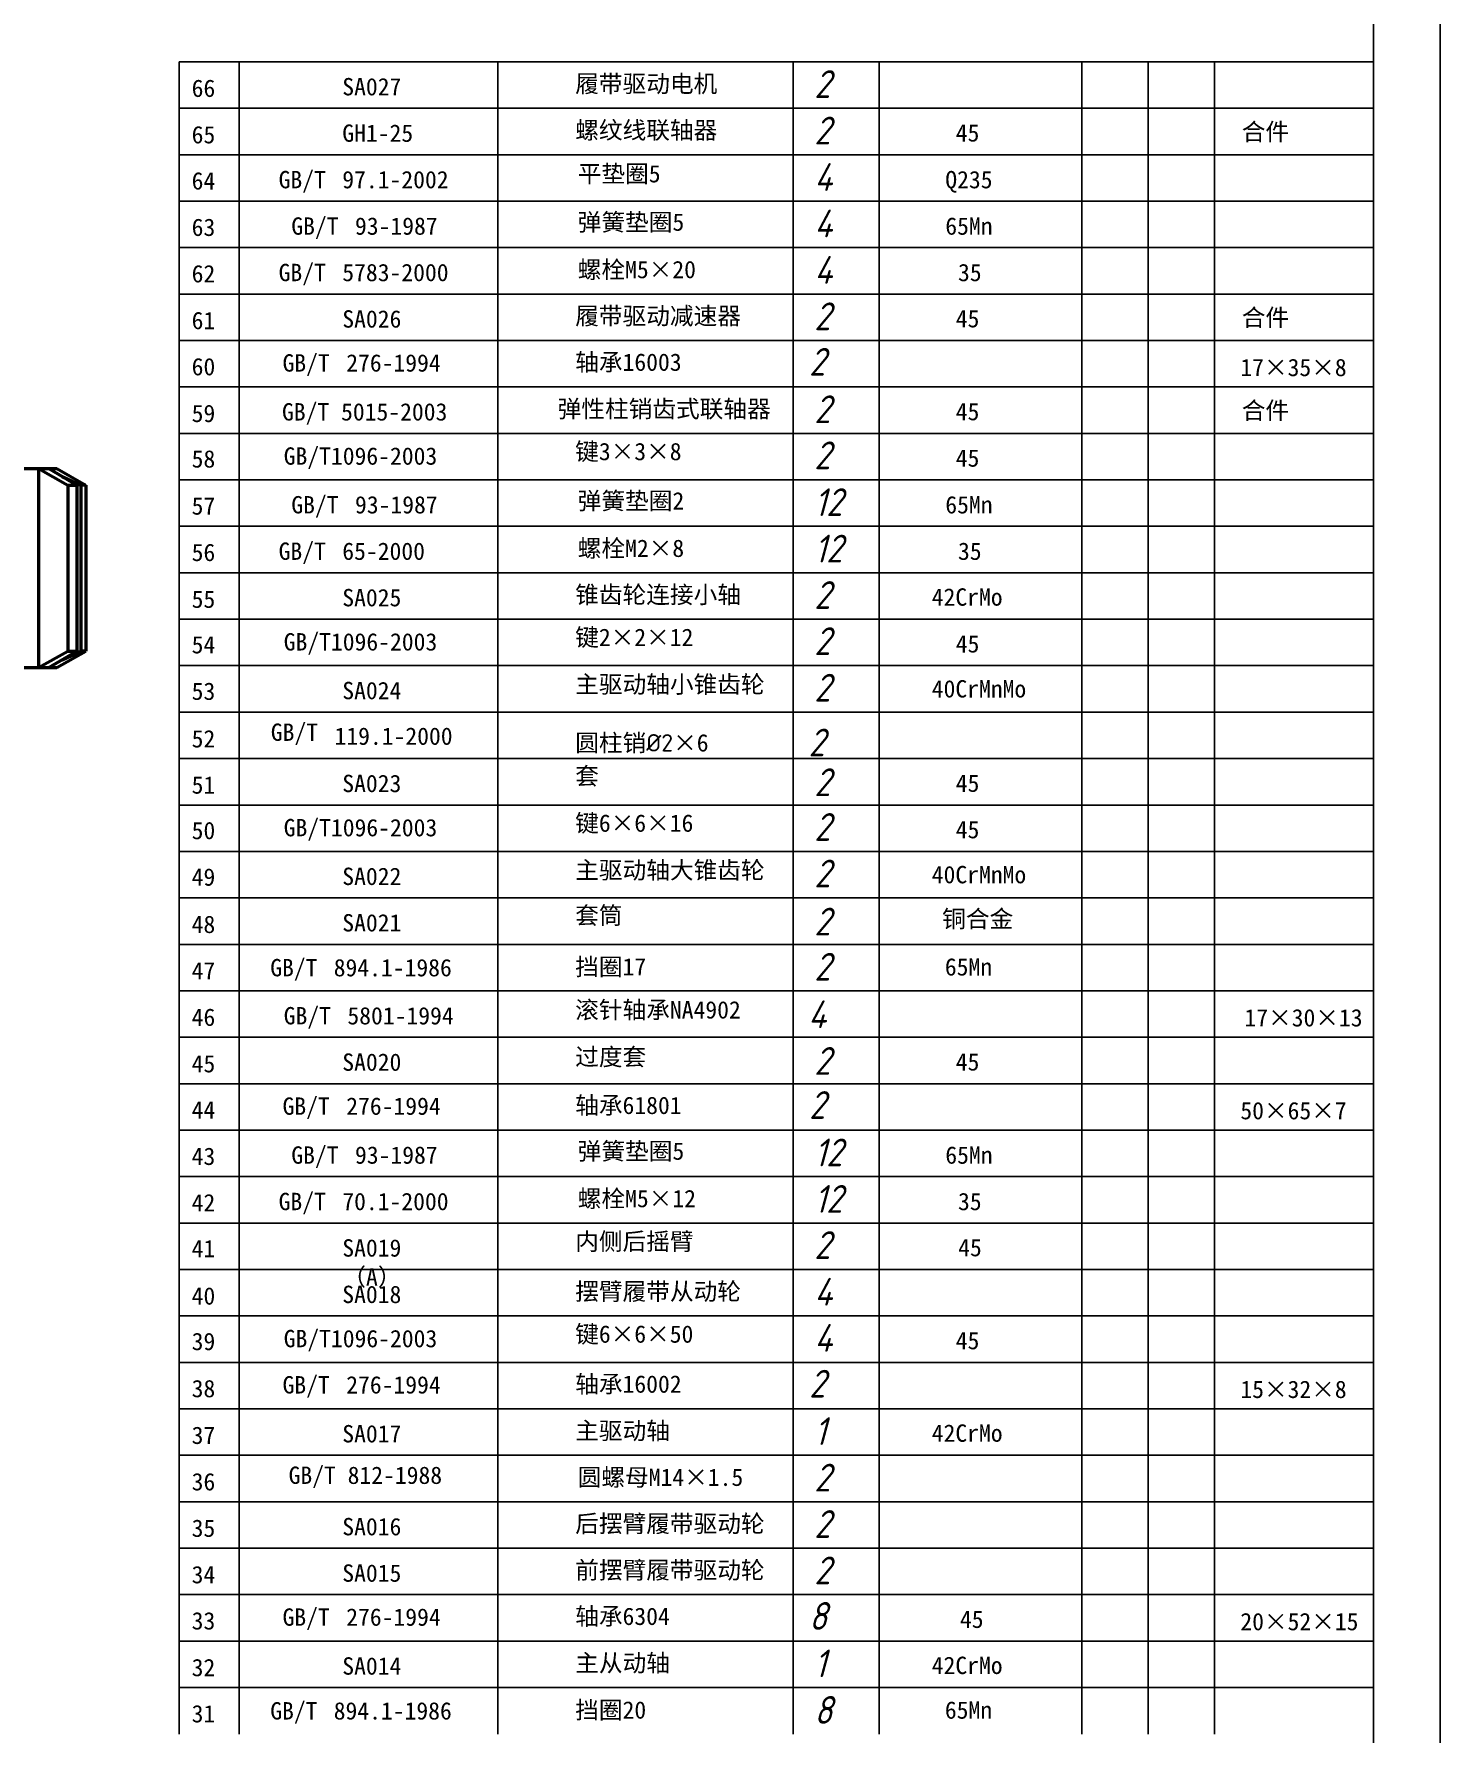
# Model space of a CAD drawing. Header units: millimetres. Extents: x -1896 to -707, y -189 to 652.
# Drawn here: x -919.2 to -707.3, y 100.8 to 357 of the extents above; entities that cross this region are included whole.
import ezdxf

# ---------------------------------------------------------------- set-up
doc = ezdxf.new("R2010")
doc.units = ezdxf.units.MM
doc.header["$LTSCALE"] = 10
doc.layers.add('1轮廓实线层', color=7, linetype='Continuous', lineweight=50)
doc.layers.add('6文字层', color=7, linetype='Continuous')
doc.styles.add('5', font='gbeitc.shx', dxfattribs={"height": 5, "bigfont": 'gbcbig.shx'})
doc.styles.add('8', font='gbeitc.shx', dxfattribs={"height": 8, "bigfont": 'gbcbig.shx'})

# ---------------------------------------------------------------- blocks, each defined once
blk = doc.blocks.new('明细2')
at = {"layer": '6文字层'}
for p, q in [((180, 7), (0, 7)), ((0, 7), (0, 0)), ((9, 7), (9, 0)), ((48, 7), (48, 0)), ((92.5, 7), (92.5, 0)), ((105.5, 7), (105.5, 0)), ((136, 7), (136, 0)), ((146, 7), (146, 0)), ((156, 7), (156, 0)), ((180, 7), (180, 0))]:
    blk.add_line(p, q, dxfattribs=at)

msp = doc.modelspace()

# ---------------------------------------------------------------- linework, layer by layer
at = {"color": 1}
msp.add_line((-707.3161, 651.8437), (-707.3161, -189.1563), dxfattribs=at)
msp.add_line((-717.3161, 641.8437), (-717.3161, -179.1563))
at = {"layer": '1轮廓实线层'}
for p, q in [((-1069.3101, 291.5431), (-915.796, 291.5431)), ((-918.5561, 291.5431), (-918.5561, 261.5431)), ((-918.5561, 291.5431), (-918.5561, 261.5431)), ((-918.5561, 291.5431), (-914.1191, 289.0431)), ((-916.9571, 291.5431), (-912.7427, 289.0431)), ((-915.796, 291.5431), (-911.3936, 289.0431)), ((-914.9846, 290.373), (-912.138, 289.0431)), ((-914.1191, 289.0431), (-912.7427, 289.0431)), ((-914.1191, 289.0431), (-914.1191, 264.0431)), ((-912.7427, 289.0431), (-912.7427, 264.0431)), ((-911.3936, 289.0431), (-912.138, 289.0431)), ((-912.138, 289.0431), (-912.138, 264.0431)), ((-911.3936, 289.0431), (-911.3936, 264.0431)), ((-918.5561, 261.5431), (-914.1191, 264.0431)), ((-916.9571, 261.5431), (-912.7427, 264.0431)), ((-915.796, 261.5431), (-911.3936, 264.0431)), ((-914.9846, 262.7132), (-912.138, 264.0431)), ((-914.1191, 264.0431), (-912.7427, 264.0431)), ((-911.3936, 264.0431), (-912.138, 264.0431)), ((-1083.7951, 261.5431), (-915.796, 261.5431))]:
    msp.add_line(p, q, dxfattribs=at)

# ---------------------------------------------------------------- block references
at = {"layer": '6文字层'}
for p in [(-897.3161, 345.8437), (-897.3161, 338.8437), (-897.3161, 331.8437), (-897.3161, 324.8437), (-897.3161, 317.8437), (-897.3161, 310.8437), (-897.3161, 303.8437), (-897.3161, 296.8437), (-897.3161, 289.8437), (-897.3161, 282.8437), (-897.3161, 275.8437), (-897.3161, 268.8437), (-897.3161, 261.8437), (-897.3161, 254.8437), (-897.3161, 247.8437), (-897.3161, 240.8437), (-897.3161, 233.8437), (-897.3161, 226.8437), (-897.3161, 219.8437), (-897.3161, 212.8437), (-897.3161, 205.8437), (-897.3161, 198.8437), (-897.3161, 191.8437), (-897.3161, 184.8437), (-897.3161, 177.8437), (-897.3161, 170.8437), (-897.3161, 163.8437), (-897.3161, 156.8437), (-897.3161, 149.8437), (-897.3161, 142.8437), (-897.3161, 135.8437), (-897.3161, 128.8437), (-897.3161, 121.8437), (-897.3161, 114.8437), (-897.3161, 107.8437), (-897.3161, 100.8437)]:
    msp.add_blockref('明细2', p, dxfattribs=at)

# ---------------------------------------------------------------- texts
at = {"layer": '6文字层', "lineweight": -2, "style": '5'}
for s, insert, char_height, attachment_point in [('{\\fSimSun|b0|i0|c134|p54;履带驱动电机}', (-837.6501, 350.857), 2.616279, 1), ('{\\fSimSun|b0|i0|c134|p2;66}', (-895.4547, 350.1686), 2.616279, 1), ('{\\fSimSun|b0|i0|c134|p54;螺纹线联轴器}', (-837.6501, 343.857), 2.616279, 1), ('{\\fSimSun|b0|i0|c0;45}', (-780.2942, 343.4411), 2.616279, 1), ('{\\fSimSun|b0|i0|c134|p54;合件}', (-737.193, 343.6116), 2.616279, 1), ('{\\fSimSun|b0|i0|c134|p2;65}', (-895.4547, 343.1686), 2.616279, 1), ('{\\fSimSun|b0|i0|c134|p2;64}', (-895.4547, 336.2132), 2.616279, 1), ('{\\fSimSun|b0|i0|c0;GB/T}', (-882.3493, 336.396), 2.616279, 1), ('{\\fSimSun|b0|i0|c0;97.1-2002}', (-872.7501, 336.396), 2.616279, 1), ('{\\fSimSun|b0|i0|c134|p2;平垫圈5}', (-837.2685, 337.2867), 2.616279, 1), ('{\\fSimSun|b0|i0|c0;Q235}', (-781.8717, 336.396), 2.616279, 1), ('{\\fSimSun|b0|i0|c134|p2;63}', (-895.4547, 329.2157), 2.616279, 1), ('{\\fSimSun|b0|i0|c0;GB/T}', (-880.4354, 329.3984), 2.616279, 1), ('{\\fSimSun|b0|i0|c0;93-1987}', (-870.8363, 329.3984), 2.616279, 1), ('{\\fSimSun|b0|i0|c134|p2;弹簧垫圈5}', (-837.2685, 329.9922), 2.616279, 1), ('{\\fSimSun|b0|i0|c0;65Mn}', (-781.8717, 329.3984), 2.616279, 1), ('{\\fSimSun|b0|i0|c134|p2;螺栓M5×20}', (-837.2685, 322.8462), 2.616279, 1), ('{\\fSimSun|b0|i0|c134|p2;62}', (-895.4547, 322.2181), 2.616279, 1), ('{\\fSimSun|b0|i0|c0;GB/T}', (-882.3493, 322.4008), 2.616279, 1), ('{\\fSimSun|b0|i0|c134|p2;5783-2000}', (-872.7501, 322.4008), 2.616279, 1), ('{\\fSimSun|b0|i0|c0;35}', (-779.9578, 322.4008), 2.616279, 1), ('{\\fSimSun|b0|i0|c134|p2;61}', (-895.4547, 315.1686), 2.616279, 1), ('{\\fSimSun|b0|i0|c134|p54;履带驱动减速器}', (-837.6501, 315.857), 2.616279, 1), ('{\\fSimSun|b0|i0|c0;45}', (-780.2942, 315.4411), 2.616279, 1), ('{\\fSimSun|b0|i0|c134|p54;合件}', (-737.193, 315.6116), 2.616279, 1), ('{\\fSimSun|b0|i0|c134|p2;60}', (-895.4547, 308.2108), 2.616279, 1), ('{\\fSimSun|b0|i0|c0;GB/T}', (-881.7587, 308.773), 2.616279, 1), ('{\\fSimSun|b0|i0|c0;276-1994}', (-872.1595, 308.773), 2.616279, 1), ('{\\fSimSun|b0|i0|c134|p54;轴承16003}', (-837.6501, 308.8894), 2.616279, 1), ('{\\fSimSun|b0|i0|c134|p2;17×35×8}', (-737.4049, 308.092), 2.616279, 1), ('{\\fSimSun|b0|i0|c134|p2;59}', (-895.4547, 301.1686), 2.616279, 1), ('{\\fSimSun|b0|i0|c134|p54;弹性柱销齿式联轴器}', (-840.2979, 301.857), 2.616279, 1), ('{\\fSimSun|b0|i0|c0;45}', (-780.2942, 301.4411), 2.616279, 1), ('{\\fSimSun|b0|i0|c134|p54;合件}', (-737.193, 301.6116), 2.616279, 1), ('{\\fSimSun|b0|i0|c0|p2;GB/T1096-2003}', (-881.5792, 294.7401), 2.616279, 1), ('{\\fSimSun|b0|i0|c134|p54;键3\\fSimSun|b0|i0|c134|p2;×\\fSimSun|b0|i0|c134|p54;3\\fSimSun|b0|i0|c134|p2;×\\fSimSun|b0|i0|c134|p54;8}', (-837.6501, 295.424), 2.6162791, 1), ('{\\fSimSun|b0|i0|c134|p2;58}', (-895.4547, 294.3098), 2.616279, 1), ('{\\fSimSun|b0|i0|c0;45}', (-780.2942, 294.4411), 2.616279, 1), ('{\\fSimSun|b0|i0|c134|p2;57}', (-895.4547, 287.2157), 2.616279, 1), ('{\\fSimSun|b0|i0|c0;GB/T}', (-880.4354, 287.3984), 2.616279, 1), ('{\\fSimSun|b0|i0|c0;93-1987}', (-870.8363, 287.3984), 2.616279, 1), ('{\\fSimSun|b0|i0|c134|p2;弹簧垫圈2}', (-837.2685, 287.9922), 2.616279, 1), ('{\\fSimSun|b0|i0|c0;65Mn}', (-781.8717, 287.3984), 2.616279, 1), ('{\\fSimSun|b0|i0|c134|p2;56}', (-895.4547, 280.2181), 2.616279, 1), ('{\\fSimSun|b0|i0|c0;GB/T}', (-882.3493, 280.4008), 2.616279, 1), ('{\\fSimSun|b0|i0|c134|p2;65-2000}', (-872.7501, 280.4008), 2.616279, 1), ('{\\fSimSun|b0|i0|c134|p2;螺栓M2×8}', (-837.2685, 280.8462), 2.616279, 1), ('{\\fSimSun|b0|i0|c0;35}', (-779.9578, 280.4008), 2.616279, 1), ('{\\fSimSun|b0|i0|c134|p54;锥齿轮连接小轴}', (-837.6501, 273.857), 2.616279, 1), ('{\\fSimSun|b0|i0|c134|p2;55}', (-895.4547, 273.1686), 2.616279, 1), ('{\\fSimSun|b0|i0|c0;42CrMo}', (-783.9126, 273.4941), 2.616279, 1), ('{\\fSimSun|b0|i0|c0|p2;GB/T1096-2003}', (-881.5792, 266.7401), 2.616279, 1), ('{\\fSimSun|b0|i0|c134|p54;键2\\fSimSun|b0|i0|c134|p2;×\\fSimSun|b0|i0|c134|p54;2\\fSimSun|b0|i0|c134|p2;×\\fSimSun|b0|i0|c134|p54;12}', (-837.6501, 267.424), 2.6162791, 1), ('{\\fSimSun|b0|i0|c134|p2;54}', (-895.4547, 266.3098), 2.616279, 1), ('{\\fSimSun|b0|i0|c0;45}', (-780.2942, 266.4411), 2.616279, 1), ('{\\fSimSun|b0|i0|c134|p2;53}', (-895.4547, 259.2999), 2.616279, 1), ('{\\fSimSun|b0|i0|c134|p54;主驱动轴小锥齿轮}', (-837.6501, 260.3446), 2.616279, 1), ('{\\fSimSun|b0|i0|c0|p2;4\\fSimSun|b0|i0|c134|p2;0\\fSimSun|b0|i0|c0|p2;Cr\\fSimSun|b0|i0|c134|p2;Mn\\fSimSun|b0|i0|c0|p2;Mo}', (-783.9126, 259.6607), 2.6162791, 1), ('{\\fSimSun|b0|i0|c134|p2;52}', (-895.4547, 252.1338), 2.616279, 1), ('{\\fSimSun|b0|i0|c0;GB/T}', (-883.5231, 249.8701), 2.616279, 7), ('{\\fSimSun|b0|i0|c0;119.1-2000}', (-873.9239, 249.8701), 2.616279, 7), ('{\\fSimSun|b0|i0|c134|p54;圆柱销\\fISOCPEUR|b0|i0|c134|p34;%%C2\\fSimSun|b0|i0|c134|p2;×6}', (-837.6501, 248.6205), 2.616279, 7), ('{\\fSimSun|b0|i0|c134|p54;套}', (-837.6501, 246.5197), 2.616279, 1), ('{\\fSimSun|b0|i0|c134|p2;51}', (-895.4547, 245.1686), 2.616279, 1), ('{\\fSimSun|b0|i0|c0;45}', (-780.2942, 245.4411), 2.616279, 1), ('{\\fSimSun|b0|i0|c134|p2;50}', (-895.4547, 238.3098), 2.616279, 1), ('{\\fSimSun|b0|i0|c0|p2;GB/T1096-2003}', (-881.5792, 238.7401), 2.616279, 1), ('{\\fSimSun|b0|i0|c134|p54;键6\\fSimSun|b0|i0|c134|p2;×\\fSimSun|b0|i0|c134|p54;6\\fSimSun|b0|i0|c134|p2;×\\fSimSun|b0|i0|c134|p54;16}', (-837.6501, 239.424), 2.6162791, 1), ('{\\fSimSun|b0|i0|c0;45}', (-780.2942, 238.4411), 2.616279, 1), ('{\\fSimSun|b0|i0|c134|p2;49}', (-895.4547, 231.2999), 2.616279, 1), ('{\\fSimSun|b0|i0|c134|p54;主驱动轴大锥齿轮}', (-837.6501, 232.3446), 2.616279, 1), ('{\\fSimSun|b0|i0|c0|p2;4\\fSimSun|b0|i0|c134|p2;0\\fSimSun|b0|i0|c0|p2;Cr\\fSimSun|b0|i0|c134|p2;Mn\\fSimSun|b0|i0|c0|p2;Mo}', (-783.9126, 231.6607), 2.6162791, 1), ('{\\fSimSun|b0|i0|c134|p54;套筒}', (-837.6501, 225.5197), 2.616279, 1), ('{\\fSimSun|b0|i0|c134|p2;48}', (-895.4547, 224.1686), 2.616279, 1), ('{\\fSimSun|b0|i0|c134|p54;铜合金}', (-782.3426, 224.9998), 2.616279, 1), ('{\\fSimSun|b0|i0|c0;GB/T}', (-883.6127, 217.6411), 2.616279, 1), ('{\\fSimSun|b0|i0|c134|p54;挡圈17}', (-837.6501, 217.7717), 2.616279, 1), ('{\\fSimSun|b0|i0|c134|p2;47}', (-895.4547, 217.176), 2.616279, 1), ('{\\fSimSun|b0|i0|c134|p2;894.1-1986}', (-874.0434, 217.6411), 2.616279, 1), ('{\\fSimSun|b0|i0|c0;65Mn}', (-781.9389, 217.7608), 2.616279, 1), ('{\\fSimSun|b0|i0|c134|p2;46}', (-895.4547, 210.1735), 2.616279, 1), ('{\\fSimSun|b0|i0|c0;GB/T}', (-881.5792, 210.3946), 2.616279, 1), ('{\\fSimSun|b0|i0|c134|p2;5801-1994}', (-871.98, 210.3946), 2.616279, 1), ('{\\fSimSun|b0|i0|c134|p54;滚针轴承NA4902}', (-837.6501, 211.2822), 2.616279, 1), ('{\\fSimSun|b0|i0|c134|p2;17×30×13}', (-736.7839, 210.0892), 2.616279, 1), ('{\\fSimSun|b0|i0|c134|p2;45}', (-895.4547, 203.1686), 2.616279, 1), ('{\\fSimSun|b0|i0|c134|p54;过度套}', (-837.6501, 204.1969), 2.616279, 1), ('{\\fSimSun|b0|i0|c0;45}', (-780.2942, 203.4411), 2.616279, 1), ('{\\fSimSun|b0|i0|c134|p54;轴承61801}', (-837.6501, 196.8894), 2.616279, 1), ('{\\fSimSun|b0|i0|c0;GB/T}', (-881.7587, 196.773), 2.616279, 1), ('{\\fSimSun|b0|i0|c0;276-1994}', (-872.1595, 196.773), 2.616279, 1), ('{\\fSimSun|b0|i0|c134|p2;50×65×7}', (-737.4049, 196.092), 2.616279, 1), ('{\\fSimSun|b0|i0|c0;GB/T}', (-880.4354, 189.3984), 2.616279, 1), ('{\\fSimSun|b0|i0|c134|p2;弹簧垫圈5}', (-837.2685, 189.9922), 2.616279, 1), ('{\\fSimSun|b0|i0|c134|p2;43}', (-895.4547, 189.2157), 2.616279, 1), ('{\\fSimSun|b0|i0|c0;93-1987}', (-870.8363, 189.3984), 2.616279, 1), ('{\\fSimSun|b0|i0|c0;65Mn}', (-781.8717, 189.3984), 2.616279, 1), ('{\\fSimSun|b0|i0|c134|p2;42}', (-895.4547, 182.2181), 2.616279, 1), ('{\\fSimSun|b0|i0|c0;GB/T}', (-882.3493, 182.4008), 2.616279, 1), ('{\\fSimSun|b0|i0|c134|p2;70.1-2000}', (-872.7501, 182.4008), 2.616279, 1), ('{\\fSimSun|b0|i0|c134|p2;螺栓M5×12}', (-837.2685, 182.8462), 2.616279, 1), ('{\\fSimSun|b0|i0|c0;35}', (-779.9578, 182.4008), 2.616279, 1), ('{\\fSimSun|b0|i0|c134|p54;内侧后摇臂}', (-837.6501, 176.3867), 2.616279, 1), ('{\\fSimSun|b0|i0|c134|p2;41}', (-895.4547, 175.3024), 2.616279, 1), ('{\\fSimSun|b0|i0|c134|p2;45}', (-779.9342, 175.4509), 2.616279, 1), ('{\\fSimSun|b0|i0|c134|p54;摆臂履带从动轮}', (-837.6501, 168.857), 2.616279, 1), ('{\\fSimSun|b0|i0|c134|p2;40}', (-895.4547, 168.1686), 2.616279, 1), ('{\\fSimSun|b0|i0|c0|p2;GB/T1096-2003}', (-881.5792, 161.7401), 2.616279, 1), ('{\\fSimSun|b0|i0|c134|p54;键6\\fSimSun|b0|i0|c134|p2;×\\fSimSun|b0|i0|c134|p54;6\\fSimSun|b0|i0|c134|p2;×\\fSimSun|b0|i0|c134|p54;50}', (-837.6501, 162.424), 2.6162791, 1), ('{\\fSimSun|b0|i0|c134|p2;39}', (-895.4547, 161.3098), 2.616279, 1), ('{\\fSimSun|b0|i0|c0;45}', (-780.2942, 161.4411), 2.616279, 1), ('{\\fSimSun|b0|i0|c134|p2;38}', (-895.4547, 154.2108), 2.616279, 1), ('{\\fSimSun|b0|i0|c0;GB/T}', (-881.7587, 154.773), 2.616279, 1), ('{\\fSimSun|b0|i0|c0;276-1994}', (-872.1595, 154.773), 2.616279, 1), ('{\\fSimSun|b0|i0|c134|p54;轴承16002}', (-837.6501, 154.8894), 2.616279, 1), ('{\\fSimSun|b0|i0|c134|p2;15×32×8}', (-737.4049, 154.092), 2.616279, 1), ('{\\fSimSun|b0|i0|c134|p2;37}', (-895.4547, 147.1686), 2.616279, 1), ('{\\fSimSun|b0|i0|c134|p54;主驱动轴}', (-837.6501, 147.857), 2.616279, 1), ('{\\fSimSun|b0|i0|c0;42CrMo}', (-783.9126, 147.4941), 2.616279, 1), ('{\\fSimSun|b0|i0|c134|p2;圆螺母M14×1.5}', (-837.2685, 140.8462), 2.616279, 1), ('{\\fSimSun|b0|i0|c134|p2;36}', (-895.4547, 140.171), 2.616279, 1), ('{\\fSimSun|b0|i0|c134|p54;后摆臂履带驱动轮}', (-837.6501, 133.857), 2.616279, 1), ('{\\fSimSun|b0|i0|c134|p2;35}', (-895.4547, 133.1686), 2.616279, 1), ('{\\fSimSun|b0|i0|c134|p2;34}', (-895.4547, 126.1686), 2.616279, 1), ('{\\fSimSun|b0|i0|c134|p54;前摆臂履带驱动轮}', (-837.6501, 126.857), 2.616279, 1), ('{\\fSimSun|b0|i0|c134|p2;33}', (-895.4547, 119.2108), 2.616279, 1), ('{\\fSimSun|b0|i0|c0;GB/T}', (-881.7587, 119.773), 2.616279, 1), ('{\\fSimSun|b0|i0|c0;276-1994}', (-872.1595, 119.773), 2.616279, 1), ('{\\fSimSun|b0|i0|c134|p54;轴承6304}', (-837.6501, 119.8894), 2.616279, 1), ('{\\fSimSun|b0|i0|c0;45}', (-779.6661, 119.4441), 2.616279, 1), ('{\\fSimSun|b0|i0|c134|p2;20×52×15}', (-737.4049, 119.092), 2.616279, 1), ('{\\fSimSun|b0|i0|c134|p54;主从动轴}', (-837.6501, 112.857), 2.616279, 1), ('{\\fSimSun|b0|i0|c134|p2;32}', (-895.4547, 112.1686), 2.616279, 1), ('{\\fSimSun|b0|i0|c0;42CrMo}', (-783.9126, 112.4941), 2.616279, 1), ('{\\fSimSun|b0|i0|c134|p2;31}', (-895.4547, 105.2083), 2.616279, 1), ('{\\fSimSun|b0|i0|c0;GB/T}', (-883.6127, 105.6411), 2.616279, 1), ('{\\fSimSun|b0|i0|c134|p2;894.1-1986}', (-874.0434, 105.6411), 2.616279, 1), ('{\\fSimSun|b0|i0|c134|p54;挡圈20}', (-837.6501, 105.7717), 2.616279, 1), ('{\\fSimSun|b0|i0|c0;65Mn}', (-781.9389, 105.7608), 2.616279, 1)]:
    msp.add_mtext(s, dxfattribs=dict(at, insert=insert, char_height=char_height, attachment_point=attachment_point))
at = {"layer": '6文字层', "style": '8'}
for s, width, insert, char_height, attachment_point in [('2', 39.310826, (-801.611, 351.5813), 4.186, 1), ('2', 39.310826, (-801.611, 344.5813), 4.186, 1), ('4', 39.310826, (-801.611, 337.5731), 4.186, 1), ('4', 39.310826, (-801.611, 330.5731), 4.186, 1), ('4', 39.310826, (-801.611, 323.5772), 4.186, 1), ('2', 39.310826, (-801.611, 316.5813), 4.186, 1), ('2', 39.310826, (-802.4009, 309.7273), 4.186, 1), ('2', 39.310826, (-801.611, 302.5813), 4.186, 1), ('2', 39.310826, (-801.611, 295.6301), 4.186, 1), ('12', 39.310826, (-801.611, 288.5731), 4.18605, 1), ('12', 39.310826, (-801.611, 281.5772), 4.18605, 1), ('2', 39.310826, (-801.611, 274.5813), 4.186, 1), ('2', 39.310826, (-801.611, 267.6301), 4.186, 1), ('2', 39.310826, (-801.611, 260.6138), 4.186, 1), ('2', 2.742468, (-802.4864, 248.1684), 4.186, 7), ('2', 39.310826, (-801.611, 246.372), 4.186, 1), ('2', 39.310826, (-801.611, 239.6301), 4.186, 1), ('2', 39.310826, (-801.611, 232.6138), 4.186, 1), ('2', 39.310826, (-801.611, 225.372), 4.186, 1), ('2', 39.310826, (-801.611, 218.565), 4.186, 1), ('4', 8, (-802.5375, 211.3919), 4.186, 1), ('2', 39.310826, (-801.611, 204.372), 4.186, 1), ('2', 39.310826, (-802.4009, 197.7273), 4.186, 1), ('12', 39.310826, (-801.611, 190.5731), 4.18605, 1), ('12', 39.310826, (-801.611, 183.5772), 4.18605, 1), ('2', 39.310826, (-801.611, 176.6179), 4.186, 1), ('4', 39.310826, (-801.611, 169.5813), 4.186, 1), ('4', 39.310826, (-801.611, 162.6301), 4.186, 1), ('2', 39.310826, (-802.4009, 155.7273), 4.186, 1), ('1', 39.310826, (-801.611, 148.5813), 4.186, 1), ('2', 39.310826, (-801.611, 141.5772), 4.186, 1), ('2', 39.310826, (-801.611, 134.5813), 4.186, 1), ('2', 39.310826, (-801.611, 127.5813), 4.186, 1), ('8', 39.310826, (-802.4009, 120.7273), 4.186, 1), ('1', 39.310826, (-801.611, 113.5813), 4.186, 1), ('8', 39.310826, (-801.611, 106.565), 4.186, 1)]:
    msp.add_mtext_dynamic_manual_height_columns(s, width=width, gutter_width=40, heights=[0], dxfattribs=dict(at, insert=insert, char_height=char_height, attachment_point=attachment_point))
at = {"layer": '6文字层', "lineweight": -2, "char_height": 2.616279, "attachment_point": 1, "style": '5'}
for s, insert, width in [('{\\fSimSun|b0|i0|c134|p2;SA027}', (-872.7501, 350.4008), 14.534884), ('{\\fSimSun|b0|i0|c134|p2;GH1-25}', (-872.7501, 343.4008), 14.534884), ('{\\fSimSun|b0|i0|c134|p2;SA026}', (-872.7501, 315.4008), 14.534884), ('{\\fSimSun|b0|i0|c134|p2;GB/T 5015-2003}', (-881.8357, 301.4008), 28.725459), ('{\\fSimSun|b0|i0|c134|p2;SA025}', (-872.7501, 273.4008), 14.534884), ('{\\fSimSun|b0|i0|c134|p2;SA024}', (-872.7501, 259.4008), 14.534884), ('{\\fSimSun|b0|i0|c134|p2;SA023}', (-872.7501, 245.4008), 14.534884), ('{\\fSimSun|b0|i0|c134|p2;SA022}', (-872.7501, 231.4008), 14.534884), ('{\\fSimSun|b0|i0|c134|p2;SA021}', (-872.7501, 224.4008), 14.534884), ('{\\fSimSun|b0|i0|c134|p2;SA020}', (-872.7501, 203.4008), 14.534884), ('{\\fSimSun|b0|i0|c134|p2;44}', (-895.4547, 196.2108), 3.284884), ('{\\fSimSun|b0|i0|c134|p2;SA019（A）}', (-872.7501, 175.4008), 14.534884), ('{\\fSimSun|b0|i0|c134|p2;SA018}', (-872.7501, 168.4008), 14.534884), ('{\\fSimSun|b0|i0|c134|p2;SA017}', (-872.7501, 147.4008), 14.534884), ('{\\fSimSun|b0|i0|c134|p2;GB/T 812-1988}', (-880.8454, 141.1498), 26.156926), ('{\\fSimSun|b0|i0|c134|p2;SA016}', (-872.7501, 133.4008), 14.534884), ('{\\fSimSun|b0|i0|c134|p2;SA015}', (-872.7501, 126.4008), 14.534884), ('{\\fSimSun|b0|i0|c134|p2;SA014}', (-872.7501, 112.4008), 14.534884)]:
    msp.add_mtext(s, dxfattribs=dict(at, insert=insert, width=width))

doc.saveas('drawing.dxf')
